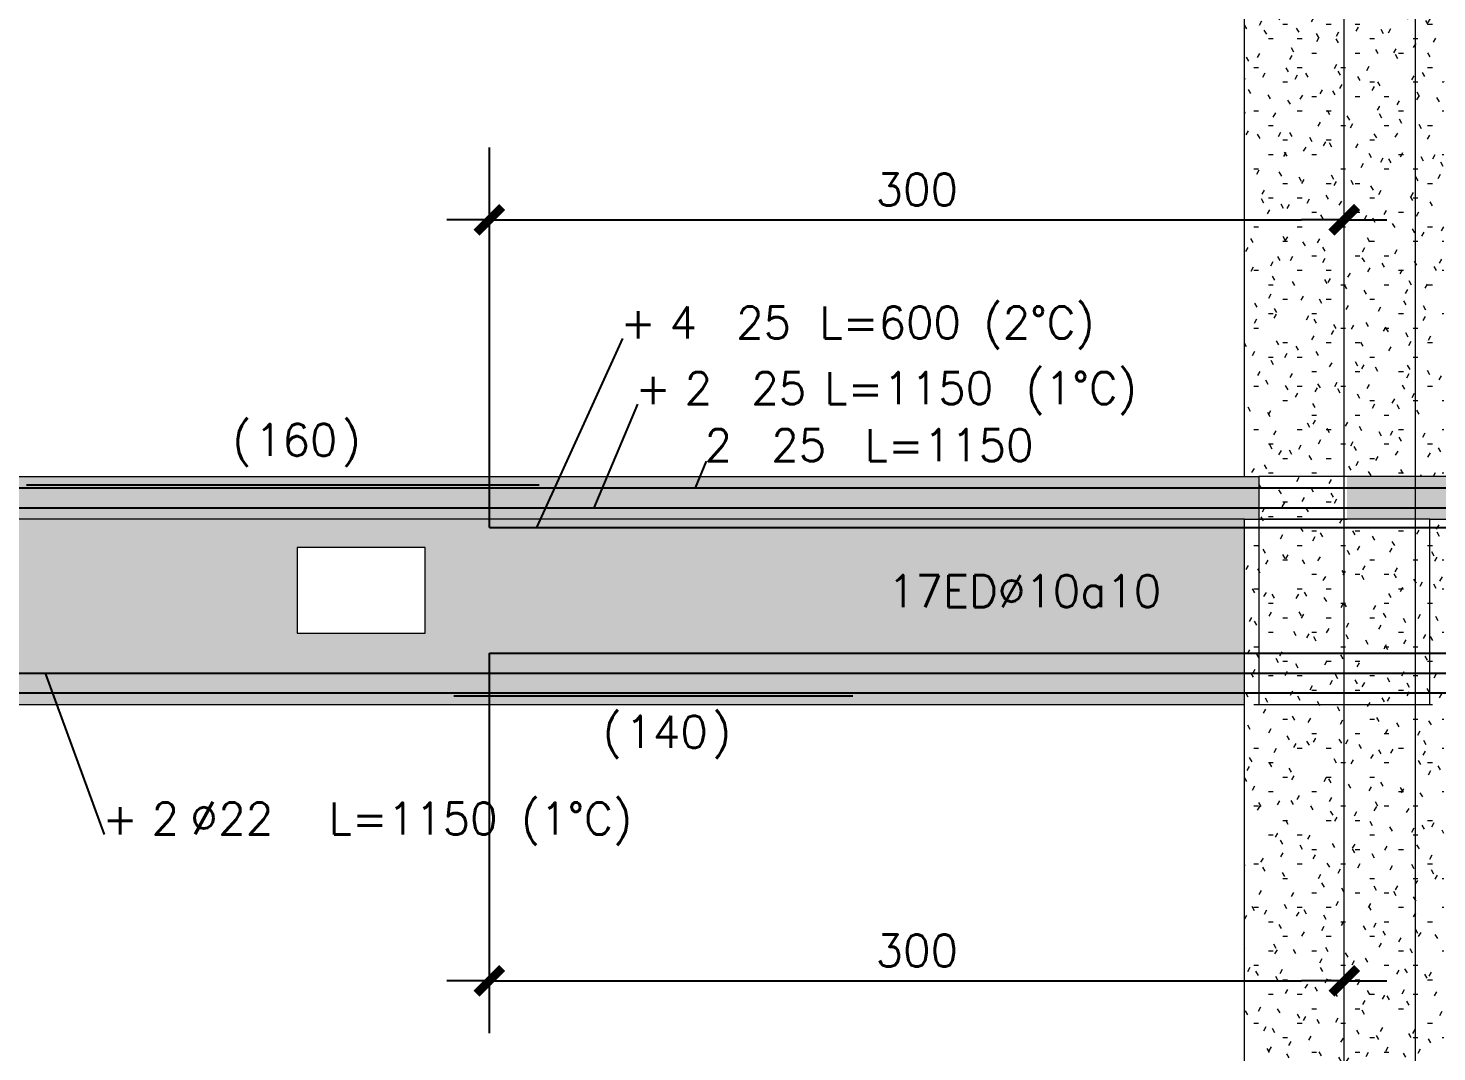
# Model space of a CAD drawing. Extents: x -58 to 5689, y 66 to 4123.
# Drawn here: x 925 to 1419.4, y 2025.3 to 2384.5 of the extents above; entities that cross this region are included whole.
import ezdxf
from ezdxf.enums import TextEntityAlignment as Align
from ezdxf.xclip import XClip

# ---------------------------------------------------------------- set-up
doc = ezdxf.new("R2010")
doc.units = 0
doc.header["$LTSCALE"] = 30
doc.header["$MEASUREMENT"] = 0
doc.header["$XCLIPFRAME"] = 0
doc.linetypes.add("EJE3-3'$0$RLE-PROYECCION", pattern=[0.71438, 0.47625, -0.23813])
doc.layers.get('0').update_dxf_attribs({"linetype": 'CONTINUOUS'})
doc.layers.add("EJE3-3'$0$RLA-ACHURADO", color=30, linetype="EJE3-3'$0$RLE-PROYECCION", lineweight=15, transparency=0.7)
doc.layers.add("EJE3-3'$0$RLA-CONTORNO", color=30, linetype='CONTINUOUS', lineweight=15)
doc.layers.add("EJE3-3'$0$RLA-EJES", color=1, linetype='CONTINUOUS', lineweight=9)
for name, color, linetype in [("EJE3-3'$0$RLA-CONTORNOS", 3, 'CONTINUOUS'), ("EJE3-3'$0$RLA-FE", 7, 'CONTINUOUS'), ("EJE3-3'$0$RLA-TEXTOS-FE", 9, 'CONTINUOUS')]:
    doc.layers.add(name, color=color, linetype=linetype)
doc.styles.add("EJE3-3'$0$RomanS", font='romans.shx', dxfattribs={"height": 11.25})
doc.dimstyles.new("EJE3-3'$0$ING50", dxfattribs={"dimscale": 50, "dimtxt": 0.27, "dimasz": 0.3, "dimexe": 0, "dimexo": 0, "dimgap": 0.1, "dimtad": 1, "dimdec": 1, "dimzin": 12, "dimdsep": 46, "dimtxsty": "EJE3-3'$0$RomanS", "dimblk": "EJE3-3'$0$TICK1", "dimblk1": "EJE3-3'$0$TICK1", "dimblk2": "EJE3-3'$0$TICK1", "dimcen": 0.09, "dimclrd": 2, "dimclre": 1, "dimclrt": 3, "dimadec": 0, "dimazin": 0, "dimtfac": 1, "dimtdec": 0, "dimtix": 1, "dimtmove": 2, "dimatfit": 3, "dimldrblk": "EJE3-3'$0$TICK1", "dimfxl": 0, "dimfxlon": 1, "dimtolj": 1, "dimtzin": 0, "dimarcsym": 0})
pattern_1 = [(0, (-1824.927, -1302.188), (20.32, 5.08), [1.676, -13.564, 1.676, -13.564, -81.28]), (0, (-1824.927, -1302.188), (20.32, 5.08), [-30.48, 1.676, -28.804, 1.676, -13.564, -35.56]), (0, (-1824.927, -1302.188), (20.32, 5.08), [-76.2, 1.676, -8.484, 1.676, -23.724]), (120, (-1817.307, -1299.648), (-14.559409, 15.057636), [1.676, -13.564, 1.676, -13.564, -81.28]), (120, (-1817.307, -1299.648), (-14.559409, 15.057636), [-30.48, 1.676, -28.804, 1.676, -13.564, -35.56]), (120, (-1817.307, -1299.648), (-14.559409, 15.057636), [-76.2, 1.676, -8.484, 1.676, -23.724]), (240, (-1814.767, -1289.488), (-5.760591, -20.137636), [1.676, -13.564, 1.676, -13.564, -81.28]), (240, (-1814.767, -1289.488), (-5.760591, -20.137636), [-30.48, 1.676, -28.804, 1.676, -13.564, -35.56]), (240, (-1814.767, -1289.488), (-5.760591, -20.137636), [-76.2, 1.676, -8.484, 1.676, -23.724])]

# ---------------------------------------------------------------- blocks, each defined once
blk = doc.blocks.new('*U80')
at = {"layer": "EJE3-3'$0$RLA-FE"}
for p, q in [((0, 0), (668.21, 0)), ((668.21, 0), (718.21, 0)), ((718.21, 0), (750, 0)), ((750, 0), (750, 0))]:
    blk.add_line(p, q, dxfattribs=at)
at = {"layer": "EJE3-3'$0$RLA-FE", "color": 3, "style": "EJE3-3'$0$RomanS", "flags": 8}
for tag, p in [('F=', (167.19, 9.32)), ('NUM', (181.6, 9.32))]:
    blk.add_attdef(tag, text='', height=11.25, dxfattribs=at).set_placement(p, align=Align.RIGHT)
at = {"layer": "EJE3-3'$0$RLA-FE", "color": 3, "style": "EJE3-3'$0$RomanS"}
for tag, p, flags in [('PHI', (185.49, 9.54), 14), ('DIAM', (195.35, 9.32), 12), ('MINUS', (217.37, 9.32), 13), ('TEXTO_FE1', (229.27, 9.32), 8), ('MARK', (230.76, 9.32), 13), ('TEXTO_FE2', (290.33, 9.34), 8), ('TIPO', (373.8, -75.78), 13), ('NVECES', (359.93, -94.72), 13), ('NUMFE', (363.86, -114.48), 13), ('CAPA', (372.06, -133.6), 13), ('DESPLAZA', (278.34, -151.59), 13), ('ESPACIO', (284.39, -169.95), 13), ('CANT', (298.23, -188.75), 13)]:
    blk.add_attdef(tag, p, '', height=11.25, dxfattribs=dict(at, flags=flags))
blk = doc.blocks.new('*U291')
at = {"layer": "EJE3-3'$0$RLA-FE"}
for q in [(0, 0), (1068.21, 0)]:
    blk.add_line((0, 0), q, dxfattribs=at)
at = {"layer": "EJE3-3'$0$RLA-FE", "color": 3, "style": "EJE3-3'$0$RomanS", "flags": 8}
for tag, p in [('F=', (213.25, 9.32)), ('NUM', (227.65, 9.32))]:
    blk.add_attdef(tag, text='', height=11.25, dxfattribs=at).set_placement(p, align=Align.RIGHT)
at = {"layer": "EJE3-3'$0$RLA-FE", "color": 3, "style": "EJE3-3'$0$RomanS"}
for tag, p, flags in [('PHI', (231.55, 9.54), 14), ('DIAM', (241.41, 9.32), 12), ('MINUS', (263.42, 9.32), 13), ('TEXTO_FE1', (274.15, 9.32), 8), ('MARK', (276.82, 9.32), 13), ('TEXTO_FE2', (347.64, 9.34), 8), ('TIPO', (573.8, -75.78), 13), ('NVECES', (559.93, -94.72), 13), ('NUMFE', (563.86, -114.48), 13), ('CAPA', (572.06, -133.6), 13), ('DESPLAZA', (278.34, -151.59), 13), ('ESPACIO', (284.39, -169.95), 13), ('CANT', (298.23, -188.75), 13)]:
    blk.add_attdef(tag, p, '', height=11.25, dxfattribs=dict(at, flags=flags))
blk = doc.blocks.new('*U69')
at = {"layer": "EJE3-3'$0$RLA-FE", "color": 6}
blk.add_line((0, 1), (180, 1), dxfattribs=at)
at = {"layer": "EJE3-3'$0$RLA-FE", "color": 3, "style": "EJE3-3'$0$RomanS", "flags": 8}
for tag, p in [('(', (75.66, 11.14)), ('EMP', (94.68, 11.14)), (')', (113.99, 11.14))]:
    blk.add_attdef(tag, text='', height=11.25, dxfattribs=at).set_placement(p, align=Align.CENTER)
blk = doc.blocks.new('*U290')
at = {"layer": "EJE3-3'$0$RLA-FE"}
blk.add_line((0, 0), (1068.21, 0), dxfattribs=at)
at = {"layer": "EJE3-3'$0$RLA-FE", "color": 3, "style": "EJE3-3'$0$RomanS", "flags": 8}
for tag, p in [('F=', (406.27, 36.32)), ('NUM', (420.68, 36.32))]:
    blk.add_attdef(tag, text='', height=11.25, dxfattribs=at).set_placement(p, align=Align.RIGHT)
at = {"layer": "EJE3-3'$0$RLA-FE", "color": 3, "style": "EJE3-3'$0$RomanS"}
for tag, p, flags in [('PHI', (424.58, 36.54), 14), ('DIAM', (434.43, 36.32), 12), ('MINUS', (456.45, 36.32), 13), ('TEXTO_FE1', (460.01, 36.32), 8), ('MARK', (469.84, 36.32), 13), ('TEXTO_FE2', (530.72, 36.34), 8), ('TIPO', (573.8, -75.78), 13), ('NVECES', (559.93, -94.72), 13), ('NUMFE', (563.86, -114.48), 13), ('CAPA', (572.06, -133.6), 13), ('DESPLAZA', (278.34, -151.59), 13), ('ESPACIO', (284.39, -169.95), 13), ('CANT', (298.23, -188.75), 13)]:
    blk.add_attdef(tag, p, '', height=11.25, dxfattribs=dict(at, flags=flags))
blk = doc.blocks.new('*U292')
at = {"layer": "EJE3-3'$0$RLA-FE"}
for q in [(0, 0), (518.21, 0)]:
    blk.add_line((0, 0), q, dxfattribs=at)
at = {"layer": "EJE3-3'$0$RLA-FE", "color": 3, "style": "EJE3-3'$0$RomanS", "flags": 8}
for tag, p in [('F=', (58.43, 66.32)), ('NUM', (72.84, 66.32))]:
    blk.add_attdef(tag, text='', height=11.25, dxfattribs=at).set_placement(p, align=Align.RIGHT)
at = {"layer": "EJE3-3'$0$RLA-FE", "color": 3, "style": "EJE3-3'$0$RomanS"}
for tag, p, flags in [('PHI', (76.74, 66.54), 14), ('DIAM', (86.59, 66.32), 12), ('MINUS', (108.61, 66.32), 13), ('TEXTO_FE1', (115.83, 66.32), 8), ('MARK', (122, 66.32), 13), ('TEXTO_FE2', (173.4, 66.34), 8), ('TIPO', (298.8, -75.78), 13), ('NVECES', (284.93, -94.72), 13), ('NUMFE', (288.86, -114.48), 13), ('CAPA', (297.06, -133.6), 13), ('DESPLAZA', (278.34, -151.59), 13), ('ESPACIO', (284.39, -169.95), 13), ('CANT', (298.23, -188.75), 13)]:
    blk.add_attdef(tag, p, '', height=11.25, dxfattribs=dict(at, flags=flags))
blk = doc.blocks.new("EJE3-3'$0$TICK1")
at = {"color": 2, "const_width": 0.2}
blk.add_lwpolyline([(-0.3, -0.3), (0.3, 0.3)], dxfattribs=at)
at = {"color": 2}
for points in [[(0, 0), (-1, 0)], [(0, 0), (1, 0)]]:
    blk.add_lwpolyline(points, dxfattribs=at)
blk = doc.blocks.new('*D88')
at = {"layer": "EJE3-3'$0$RLA-FE", "color": 2, "lineweight": -2, "transparency": 16777216}
blk.add_line((-1679.52, 85), (-1409.52, 85), dxfattribs=at)
at = {"layer": "EJE3-3'$0$RLA-FE", "color": 2, "lineweight": -2, "transparency": 16777216, "xscale": 15, "yscale": 15, "zscale": 15, "rotation": 180}
blk.add_blockref("EJE3-3'$0$TICK1", (-1694.52, 85), dxfattribs=at)
at = {"layer": "EJE3-3'$0$RLA-FE", "color": 2, "lineweight": -2, "transparency": 16777216, "xscale": 15, "yscale": 15, "zscale": 15}
blk.add_blockref("EJE3-3'$0$TICK1", (-1394.52, 85), dxfattribs=at)
at = {"layer": "EJE3-3'$0$RLA-FE", "color": 3, "transparency": 16777216, "insert": (-1544.52, 95.62), "char_height": 11.25, "attachment_point": 5, "style": "EJE3-3'$0$RomanS"}
blk.add_mtext('\\A1;300', dxfattribs=at)
blk = doc.blocks.new('*U76')
at = {"layer": "EJE3-3'$0$RLA-FE"}
for p, q in [((0, 0), (778.21, 0)), ((778.21, 0), (828.21, 0)), ((828.21, 0), (860, 0)), ((860, 0), (860, 0))]:
    blk.add_line(p, q, dxfattribs=at)
at = {"layer": "EJE3-3'$0$RLA-FE", "color": 3, "style": "EJE3-3'$0$RomanS", "flags": 8}
for tag, p in [('F=', (305.44, -34.94)), ('NUM', (319.85, -34.94))]:
    blk.add_attdef(tag, text='', height=11.25, dxfattribs=at).set_placement(p, align=Align.RIGHT)
at = {"layer": "EJE3-3'$0$RLA-FE", "color": 3, "style": "EJE3-3'$0$RomanS"}
for tag, p, flags in [('PHI', (323.74, -34.73), 12), ('DIAM', (333.6, -34.94), 12), ('MINUS', (355.62, -34.94), 13), ('MARK', (369.01, -34.94), 13), ('TEXTO_FE1', (372.31, -34.94), 8), ('TEXTO_FE2', (439.83, -34.92), 8), ('TIPO', (428.8, -57.92), 13), ('NVECES', (414.93, -76.86), 13), ('NUMFE', (418.86, -96.62), 13), ('CAPA', (427.06, -115.74), 13), ('DESPLAZA', (277.18, -134.17), 13), ('ESPACIO', (283.22, -152.53), 13), ('CANT', (297.06, -171.33), 13)]:
    blk.add_attdef(tag, p, '', height=11.25, dxfattribs=dict(at, flags=flags))
blk = doc.blocks.new('*U82')
at = {"layer": "EJE3-3'$0$RLA-FE"}
blk.add_line((0, 0), (918.21, 0), dxfattribs=at)
at = {"layer": "EJE3-3'$0$RLA-FE", "color": 3, "style": "EJE3-3'$0$RomanS", "flags": 8}
for tag, p in [('F=', (339.18, -56.69)), ('NUM', (353.59, -56.69))]:
    blk.add_attdef(tag, text='', height=11.25, dxfattribs=at).set_placement(p, align=Align.RIGHT)
at = {"layer": "EJE3-3'$0$RLA-FE", "color": 3, "style": "EJE3-3'$0$RomanS"}
for tag, p, flags in [('PHI', (357.48, -56.48), 12), ('DIAM', (367.34, -56.69), 12), ('MINUS', (389.36, -56.69), 13), ('MARK', (402.75, -56.69), 13), ('TEXTO_FE1', (406.05, -56.69), 8), ('TEXTO_FE2', (473.57, -56.68), 8), ('TIPO', (498.8, -57.92), 13), ('NVECES', (484.93, -76.86), 13), ('NUMFE', (488.86, -96.62), 13), ('CAPA', (497.06, -115.74), 13), ('DESPLAZA', (277.18, -134.17), 13), ('ESPACIO', (283.22, -152.53), 13), ('CANT', (297.06, -171.33), 13)]:
    blk.add_attdef(tag, p, '', height=11.25, dxfattribs=dict(at, flags=flags))
blk = doc.blocks.new('*U301')
at = {"layer": "EJE3-3'$0$RLA-FE"}
for q in [(0, 0), (1068.21, 0)]:
    blk.add_line((0, 0), q, dxfattribs=at)
at = {"layer": "EJE3-3'$0$RLA-FE", "color": 3, "style": "EJE3-3'$0$RomanS", "flags": 8}
for tag, p in [('F=', (422.93, -45.59)), ('NUM', (437.34, -45.59))]:
    blk.add_attdef(tag, text='', height=11.25, dxfattribs=at).set_placement(p, align=Align.RIGHT)
at = {"layer": "EJE3-3'$0$RLA-FE", "color": 3, "style": "EJE3-3'$0$RomanS"}
for tag, p, flags in [('PHI', (441.24, -45.38), 12), ('DIAM', (451.09, -45.59), 12), ('MINUS', (473.11, -45.59), 13), ('MARK', (486.5, -45.59), 13), ('TEXTO_FE1', (489.8, -45.59), 8), ('TEXTO_FE2', (557.33, -45.58), 8), ('TIPO', (573.8, -57.92), 13), ('NVECES', (559.93, -76.86), 13), ('NUMFE', (563.86, -96.62), 13), ('CAPA', (572.06, -115.74), 13), ('DESPLAZA', (277.18, -134.17), 13), ('ESPACIO', (283.22, -152.53), 13), ('CANT', (297.06, -171.33), 13)]:
    blk.add_attdef(tag, p, '', height=11.25, dxfattribs=dict(at, flags=flags))
blk = doc.blocks.new('*U68')
at = {"layer": "EJE3-3'$0$RLA-FE", "color": 6}
blk.add_line((0, -1), (140, -1), dxfattribs=at)
at = {"layer": "EJE3-3'$0$RLA-FE", "color": 3, "style": "EJE3-3'$0$RomanS", "flags": 8}
for tag, p in [('(', (55.66, -19.26)), ('EMP', (74.68, -19.26)), (')', (93.99, -19.26))]:
    blk.add_attdef(tag, text='', height=11.25, dxfattribs=at).set_placement(p, align=Align.CENTER)
blk = doc.blocks.new('*U77')
at = {"layer": "EJE3-3'$0$RLA-FE"}
for q in [(0, 0), (1118.21, 0)]:
    blk.add_line((0, 0), q, dxfattribs=at)
at = {"layer": "EJE3-3'$0$RLA-FE", "color": 3, "style": "EJE3-3'$0$RomanS"}
for tag, p, flags in [('TIPO', (598.8, -57.92), 13), ('PHI', (417.59, -75.85), 12), ('DIAM', (427.45, -76.06), 12), ('MINUS', (449.47, -76.06), 13), ('MARK', (462.86, -76.06), 13), ('TEXTO_FE1', (466.16, -76.06), 8), ('TEXTO_FE2', (533.68, -76.04), 8), ('NVECES', (584.93, -76.86), 13), ('NUMFE', (588.86, -96.62), 13), ('CAPA', (597.06, -115.74), 13), ('DESPLAZA', (277.18, -134.17), 13), ('ESPACIO', (283.22, -152.53), 13), ('CANT', (297.06, -171.33), 13)]:
    blk.add_attdef(tag, p, '', height=11.25, dxfattribs=dict(at, flags=flags))
at = {"layer": "EJE3-3'$0$RLA-FE", "color": 3, "style": "EJE3-3'$0$RomanS", "flags": 8}
for tag, p in [('F=', (399.29, -76.06)), ('NUM', (413.7, -76.06))]:
    blk.add_attdef(tag, text='', height=11.25, dxfattribs=at).set_placement(p, align=Align.RIGHT)
blk = doc.blocks.new('*D283')
at = {"layer": "EJE3-3'$0$RLA-FE", "color": 2, "lineweight": -2, "transparency": 16777216}
blk.add_line((-1679.52, -182), (-1409.52, -182), dxfattribs=at)
at = {"layer": "EJE3-3'$0$RLA-FE", "color": 2, "lineweight": -2, "transparency": 16777216, "xscale": 15, "yscale": 15, "zscale": 15, "rotation": 180}
blk.add_blockref("EJE3-3'$0$TICK1", (-1694.52, -182), dxfattribs=at)
at = {"layer": "EJE3-3'$0$RLA-FE", "color": 2, "lineweight": -2, "transparency": 16777216, "xscale": 15, "yscale": 15, "zscale": 15}
blk.add_blockref("EJE3-3'$0$TICK1", (-1394.52, -182), dxfattribs=at)
at = {"layer": "EJE3-3'$0$RLA-FE", "color": 3, "transparency": 16777216, "insert": (-1544.52, -171.37), "char_height": 11.25, "attachment_point": 5, "style": "EJE3-3'$0$RomanS"}
blk.add_mtext('\\A1;300', dxfattribs=at)
blk = doc.blocks.new("EJE3-3'")
at = {"layer": "EJE3-3'$0$RLA-ACHURADO"}
h = blk.add_hatch(dxfattribs=at)
h.set_pattern_fill('SAND - DENSE', color=256, style=0, pattern_type=2)
h.set_pattern_definition(pattern_1)
h.paths.add_polyline_path([(-1424.52, -5), (-1359.52, -5), (-1359.52, 376), (-1364.52, 376), (-1364.52, 311), (-1424.52, 311), (-1424.52, 376), (-1429.52, 376), (-1429.52, -5)], flags=0)
h.paths.add_polyline_path([(-1380.52, 269.68), (-1408.74, 269.72), (-1408.95, 269.81), (-1409.3, 270.16), (-1409.49, 270.67), (-1409.52, 270.94), (-1409.49, 309), (-1409.29, 309.51), (-1408.95, 309.84), (-1408.65, 309.95), (-1408.52, 309.97), (-1380.3, 309.94), (-1379.91, 309.71), (-1379.74, 309.49), (-1379.54, 308.99), (-1379.52, 308.71), (-1379.54, 270.66), (-1379.74, 270.16), (-1380.09, 269.81), (-1380.41, 269.7)], flags=0)
h.paths.add_polyline_path([(-1380.52, 272.91), (-1380.3, 272.97), (-1380.13, 273.15), (-1380.03, 273.4), (-1380.02, 273.54), (-1380.07, 306.39), (-1380.21, 306.6), (-1380.41, 306.73), (-1380.52, 306.74), (-1408.63, 306.73), (-1408.83, 306.6), (-1408.97, 306.39), (-1409.02, 306.11), (-1408.97, 273.27), (-1408.83, 273.05), (-1408.63, 272.93), (-1408.52, 272.91), (-1399.03, 272.91)], flags=0)
h = blk.add_hatch(dxfattribs=at)
h.set_pattern_fill('SAND - DENSE', color=256, style=0, pattern_type=2)
h.set_pattern_definition(pattern_1)
h.paths.add_polyline_path([(-2429.52, -20), (-1424.52, -20), (-1424.52, -5), (-2429.52, -5)], flags=0)
h = blk.add_hatch(dxfattribs=at)
h.set_pattern_fill('SAND - DENSE', color=256, style=0, pattern_type=2)
h.set_pattern_definition(pattern_1)
h.paths.add_polyline_path([(-1420.92, -85), (-1364.52, -85), (-1364.52, -20), (-1393.52, -20), (-1393.52, -5), (-1424.52, -5), (-1424.52, -85)], flags=0)
h = blk.add_hatch(dxfattribs=at)
h.set_pattern_fill('SAND - DENSE', color=256, style=0, pattern_type=2)
h.set_pattern_definition(pattern_1)
h.paths.add_polyline_path([(-720.34, -20), (-615.52, -20), (-615.52, -5), (-1393.52, -5), (-1393.52, -20), (-1070.63, -20)], flags=0)
h.paths.add_polyline_path([(1625.48, -20), (1625.48, -5), (1355.47, -5), (1355.47, -20), (1381.4, -20)], flags=0)
h = blk.add_hatch(dxfattribs=at)
h.set_pattern_fill('SAND - DENSE', color=256, style=0, pattern_type=2)
h.set_pattern_definition(pattern_1)
h.paths.add_polyline_path([(-2072.02, -60), (-2072.02, -30), (-2027.02, -30), (-2027.02, -60)])
h.paths.add_polyline_path([(-2359.52, -85), (-1429.52, -85), (-1429.52, -20), (-2359.52, -20)])
h.paths.add_polyline_path([(-1762.02, -60), (-1762.02, -30), (-1717.02, -30), (-1717.02, -60)])
h = blk.add_hatch(dxfattribs=at)
h.set_pattern_fill('SAND - DENSE', color=256, style=0, pattern_type=2)
h.set_pattern_definition(pattern_1)
h.paths.add_polyline_path([(-1422.98, -401), (-1359.52, -401), (-1359.52, -20), (-1364.52, -20), (-1364.52, -85), (-1424.52, -85), (-1424.52, -20), (-1429.52, -20), (-1429.52, -401)], flags=0)
at = {"layer": "EJE3-3'$0$RLA-CONTORNO"}
for p, q in [((-1429.52, -5), (-1429.52, 376)), ((-2359.52, -5), (-1429.52, -5)), ((-1429.52, -5), (-1424.52, -5)), ((-1393.52, -5), (-1424.52, -5)), ((-1424.52, -5), (-1424.52, -85)), ((-615.52, -5), (-1393.52, -5)), ((-1429.52, -20), (-2359.52, -20)), ((-1429.52, -401), (-1429.52, -20)), ((-1429.52, -20), (-1393.52, -20)), ((-1393.52, -20), (-1424.52, -20)), ((-1364.52, -20), (-1393.52, -20)), ((-1364.52, -20), (-675.52, -20)), ((-1364.52, -85), (-1364.52, -20)), ((-2359.52, -85), (-1429.52, -85)), ((-1424.52, -85), (-1364.52, -85))]:
    blk.add_line(p, q, dxfattribs=at)
blk.add_lwpolyline([(-1762.02, -60), (-1717.02, -60), (-1717.02, -30), (-1762.02, -30)], close=True, dxfattribs=at)
at = {"layer": "EJE3-3'$0$RLA-CONTORNOS", "color": 2}
for p, q in [((-1647.87, 43.32), (-1677.97, -23)), ((-1642.53, 20.32), (-1657.93, -16)), ((-1618.47, 0.32), (-1622.31, -9)), ((-1829.62, -130.69), (-1850.35, -74))]:
    blk.add_line(p, q, dxfattribs=at)
at = {"layer": "EJE3-3'$0$RLA-EJES"}
for p, q in [((-1394.52, -973.11), (-1394.52, 1463)), ((-1369.52, -973.11), (-1369.52, 1437.06))]:
    blk.add_line(p, q, dxfattribs=at)
at = {"layer": "EJE3-3'$0$RLA-FE", "color": 1}
for p, q in [((-1694.52, -23), (-1694.52, 110.36)), ((-1694.52, -200.36), (-1694.52, -67))]:
    blk.add_line(p, q, dxfattribs=at)
at = {"layer": "EJE3-3'$0$RLA-FE"}
ref = blk.add_blockref('*U292', (-1694.52, -23), dxfattribs=at)
ref.add_attrib('DIAM', '25', (-1607.93, 43.32), dxfattribs={"color": 3, "height": 11.25, "style": "EJE3-3'$0$RomanS"})
ref.add_attrib('NUM', '4', dxfattribs={"color": 3, "height": 11.25, "style": "EJE3-3'$0$RomanS"}).set_placement((-1621.68, 43.32), align=Align.RIGHT)
ref.add_attrib('TEXTO_FE1', 'L=600', (-1578.69, 43.32), dxfattribs={"color": 3, "height": 11.25, "style": "EJE3-3'$0$RomanS"})
ref.add_attrib('TEXTO_FE2', '(2°C)', (-1521.12, 43.34), dxfattribs={"color": 3, "height": 11.25, "style": "EJE3-3'$0$RomanS"})
ref.add_attrib('F=', '+', dxfattribs={"color": 3, "height": 11.25, "style": "EJE3-3'$0$RomanS"}).set_placement((-1636.09, 43.32), align=Align.RIGHT)
ref = blk.add_blockref('*U290', (-2037.02, -16), dxfattribs=at)
ref.add_attrib('DIAM', '25', (-1602.59, 20.32), dxfattribs={"color": 3, "height": 11.25, "style": "EJE3-3'$0$RomanS"})
ref.add_attrib('NUM', '2', dxfattribs={"color": 3, "height": 11.25, "style": "EJE3-3'$0$RomanS"}).set_placement((-1616.34, 20.32), align=Align.RIGHT)
ref.add_attrib('TEXTO_FE1', 'L=1150', (-1577.01, 20.32), dxfattribs={"color": 3, "height": 11.25, "style": "EJE3-3'$0$RomanS"})
ref.add_attrib('TEXTO_FE2', '(1°C)', (-1506.3, 20.34), dxfattribs={"color": 3, "height": 11.25, "style": "EJE3-3'$0$RomanS"})
ref.add_attrib('F=', '+', dxfattribs={"color": 3, "height": 11.25, "style": "EJE3-3'$0$RomanS"}).set_placement((-1630.75, 20.32), align=Align.RIGHT)
ref = blk.add_blockref('*U69', (-1857.02, -9), dxfattribs=at)
ref.add_attrib('EMP', '160', dxfattribs={"color": 3, "height": 11.25, "style": "EJE3-3'$0$RomanS"}).set_placement((-1762.34, 2.14), align=Align.CENTER)
ref.add_attrib('(', '(', dxfattribs={"color": 3, "height": 11.25, "style": "EJE3-3'$0$RomanS"}).set_placement((-1781.36, 2.14), align=Align.CENTER)
ref.add_attrib(')', ')', dxfattribs={"color": 3, "height": 11.25, "style": "EJE3-3'$0$RomanS"}).set_placement((-1743.02, 2.14), align=Align.CENTER)
for name, p in [('*U80', (-2427.02, -9)), ('*U76', (-2427.02, -81)), ('*U77', (-1694.52, -67)), ('*U301', (-1707.02, -81))]:
    blk.add_blockref(name, p, dxfattribs=at)
ref = blk.add_blockref('*U291', (-1837.02, -9), dxfattribs=at)
ref.add_attrib('DIAM', '25', (-1595.61, 0.32), dxfattribs={"color": 3, "height": 11.25, "style": "EJE3-3'$0$RomanS"})
ref.add_attrib('NUM', '2', dxfattribs={"color": 3, "height": 11.25, "style": "EJE3-3'$0$RomanS"}).set_placement((-1609.37, 0.32), align=Align.RIGHT)
ref.add_attrib('TEXTO_FE1', 'L=1150', (-1562.87, 0.32), dxfattribs={"color": 3, "height": 11.25, "style": "EJE3-3'$0$RomanS"})
ref = blk.add_blockref('*U82', (-2157.02, -74), dxfattribs=at)
ref.add_attrib('DIAM', '22', (-1789.68, -130.69), dxfattribs={"color": 3, "height": 11.25, "style": "EJE3-3'$0$RomanS"})
ref.add_attrib('NUM', '2', dxfattribs={"color": 3, "height": 11.25, "style": "EJE3-3'$0$RomanS"}).set_placement((-1803.43, -130.69), align=Align.RIGHT)
ref.add_attrib('TEXTO_FE1', 'L=1150', (-1750.97, -130.69), dxfattribs={"color": 3, "height": 11.25, "style": "EJE3-3'$0$RomanS"})
ref.add_attrib('TEXTO_FE2', '(1°C)', (-1683.45, -130.68), dxfattribs={"color": 3, "height": 11.25, "style": "EJE3-3'$0$RomanS"})
ref.add_attrib('PHI', '%%C', (-1799.53, -130.48), dxfattribs={"color": 3, "height": 11.25, "style": "EJE3-3'$0$RomanS"})
ref.add_attrib('F=', '+', dxfattribs={"color": 3, "height": 11.25, "style": "EJE3-3'$0$RomanS"}).set_placement((-1817.84, -130.69), align=Align.RIGHT)
ref = blk.add_blockref('*U68', (-1707.02, -81), dxfattribs=at)
ref.add_attrib('EMP', '140', dxfattribs={"color": 3, "height": 11.25, "style": "EJE3-3'$0$RomanS"}).set_placement((-1632.34, -100.26), align=Align.CENTER)
ref.add_attrib('(', '(', dxfattribs={"color": 3, "height": 11.25, "style": "EJE3-3'$0$RomanS"}).set_placement((-1651.36, -100.26), align=Align.CENTER)
ref.add_attrib(')', ')', dxfattribs={"color": 3, "height": 11.25, "style": "EJE3-3'$0$RomanS"}).set_placement((-1613.02, -100.26), align=Align.CENTER)
at = {"layer": "EJE3-3'$0$RLA-TEXTOS-FE", "color": 9, "style": "EJE3-3'$0$RomanS"}
blk.add_text('17ED%%C10a10', height=11.25, dxfattribs=at).set_placement((-1506.69, -50.87), align=Align.CENTER)
at = {"layer": "EJE3-3'$0$RLA-FE"}
for p1, p2, distance, picture, middle in [((-1694.52, -23), (-1394.52, -23), 108, '*D88', (-1544.52, 95.62)), ((-1694.52, -74), (-1394.52, -74), -108, '*D283', (-1544.52, -171.37))]:
    dim = blk.add_aligned_dim(p1=p1, p2=p2, distance=distance, dimstyle="EJE3-3'$0$ING50", dxfattribs=at)
    dim.commit()
    dim.dimension.update_dxf_attribs({"geometry": picture, "text_midpoint": middle})

msp = doc.modelspace()

# ---------------------------------------------------------------- block references
ref = msp.add_blockref("EJE3-3'", (2781.39, 2232.23))
XClip(ref).set_block_clipping_path([(-2788.1086663077, -1277.6573373718), (2905.5071213075, 1601.8318238069)])

doc.saveas('drawing.dxf')
